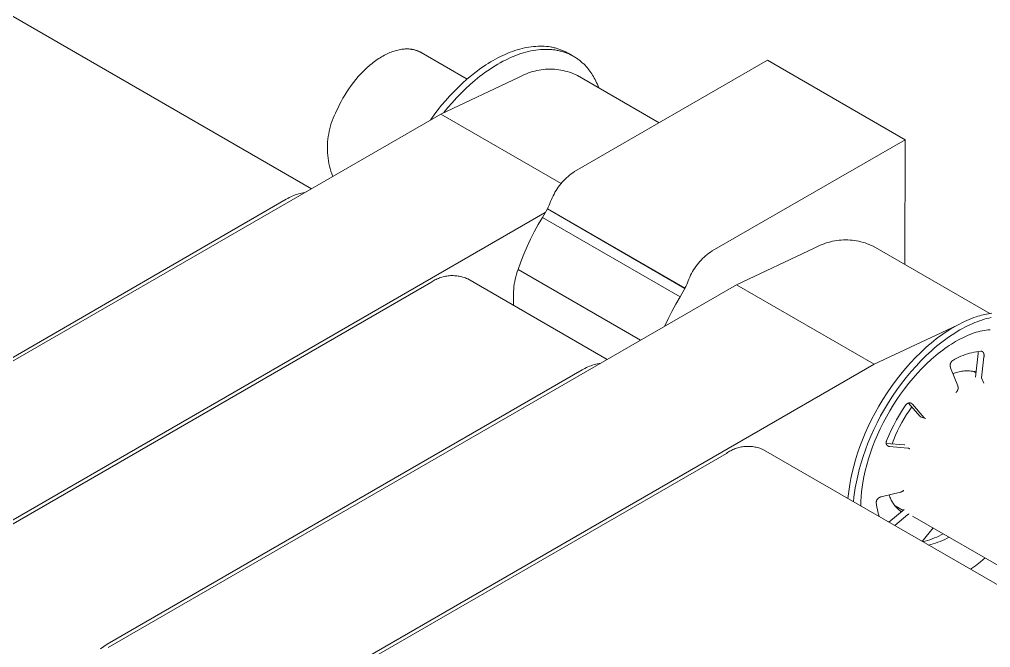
# Model space of a CAD drawing. Header units: millimetres. Extents: x -92 to 3826, y 8 to 2374.
# Drawn here: x 3730.39 to 3780.31, y 1854.77 to 1887.06 of the extents above; entities that cross this region are included whole.
import ezdxf

# ---------------------------------------------------------------- set-up
doc = ezdxf.new("R2010")
doc.units = ezdxf.units.MM
doc.layers.add('ZANO_R', color=7, linetype='Continuous', lineweight=0)

msp = doc.modelspace()

# ---------------------------------------------------------------- linework, layer by layer
at = {"layer": 'ZANO_R'}
for p, q in [((3602.468, 1960.876), (3745.401, 1878.354)), ((3756.349, 1885.587), (3756.229, 1885.559)), ((3756.468, 1885.611), (3756.349, 1885.587)), ((3756.586, 1885.632), (3756.468, 1885.611)), ((3756.703, 1885.649), (3756.586, 1885.632)), ((3756.818, 1885.662), (3756.703, 1885.649)), ((3756.932, 1885.672), (3756.818, 1885.662)), ((3757.045, 1885.678), (3756.932, 1885.672)), ((3757.156, 1885.681), (3757.045, 1885.678)), ((3757.266, 1885.68), (3757.156, 1885.681)), ((3757.374, 1885.675), (3757.266, 1885.68)), ((3757.48, 1885.667), (3757.374, 1885.675)), ((3757.584, 1885.655), (3757.48, 1885.667)), ((3757.687, 1885.64), (3757.584, 1885.655)), ((3757.737, 1885.631), (3757.687, 1885.64)), ((3757.787, 1885.622), (3757.737, 1885.631)), ((3757.837, 1885.611), (3757.787, 1885.622)), ((3757.886, 1885.6), (3757.837, 1885.611)), ((3757.935, 1885.588), (3757.886, 1885.6)), ((3757.983, 1885.575), (3757.935, 1885.588)), ((3758.03, 1885.562), (3757.983, 1885.575)), ((3758.077, 1885.547), (3758.03, 1885.562)), ((3748.936, 1885.087), (3748.863, 1885.041)), ((3749.009, 1885.131), (3748.936, 1885.087)), ((3749.081, 1885.173), (3749.009, 1885.131)), ((3749.153, 1885.213), (3749.081, 1885.173)), ((3749.226, 1885.25), (3749.153, 1885.213)), ((3749.297, 1885.285), (3749.226, 1885.25)), ((3749.368, 1885.318), (3749.297, 1885.285)), ((3749.439, 1885.348), (3749.368, 1885.318)), ((3749.509, 1885.376), (3749.439, 1885.348)), ((3749.579, 1885.402), (3749.509, 1885.376)), ((3749.648, 1885.426), (3749.579, 1885.402)), ((3749.716, 1885.447), (3749.648, 1885.426)), ((3749.784, 1885.466), (3749.716, 1885.447)), ((3749.85, 1885.482), (3749.784, 1885.466)), ((3749.916, 1885.497), (3749.85, 1885.482)), ((3749.981, 1885.509), (3749.916, 1885.497)), ((3750.045, 1885.519), (3749.981, 1885.509)), ((3750.108, 1885.527), (3750.045, 1885.519)), ((3750.169, 1885.532), (3750.108, 1885.527)), ((3750.23, 1885.536), (3750.169, 1885.532)), ((3750.29, 1885.538), (3750.23, 1885.536)), ((3750.348, 1885.537), (3750.29, 1885.538)), ((3750.406, 1885.535), (3750.348, 1885.537)), ((3750.462, 1885.531), (3750.406, 1885.535)), ((3750.517, 1885.525), (3750.462, 1885.531)), ((3750.544, 1885.521), (3750.517, 1885.525)), ((3750.57, 1885.517), (3750.544, 1885.521)), ((3750.597, 1885.513), (3750.57, 1885.517)), ((3750.65, 1885.502), (3750.597, 1885.513)), ((3750.678, 1885.496), (3750.65, 1885.502)), ((3750.705, 1885.489), (3750.678, 1885.496)), ((3750.732, 1885.482), (3750.705, 1885.489)), ((3750.76, 1885.474), (3750.732, 1885.482)), ((3750.787, 1885.465), (3750.76, 1885.474)), ((3750.813, 1885.456), (3750.787, 1885.465)), ((3750.84, 1885.446), (3750.813, 1885.456)), ((3750.866, 1885.436), (3750.84, 1885.446)), ((3750.893, 1885.425), (3750.866, 1885.436)), ((3750.919, 1885.414), (3750.893, 1885.425)), ((3750.944, 1885.402), (3750.919, 1885.414)), ((3750.97, 1885.39), (3750.944, 1885.402)), ((3750.995, 1885.377), (3750.97, 1885.39)), ((3751.02, 1885.364), (3750.995, 1885.377)), ((3751.044, 1885.35), (3751.02, 1885.364)), ((3751.044, 1885.35), (3753.407, 1883.986)), ((3754.991, 1885.079), (3754.866, 1885.012)), ((3755.116, 1885.143), (3754.991, 1885.079)), ((3755.241, 1885.203), (3755.116, 1885.143)), ((3755.366, 1885.26), (3755.241, 1885.203)), ((3755.491, 1885.314), (3755.366, 1885.26)), ((3755.616, 1885.364), (3755.491, 1885.314)), ((3755.511, 1885.034), (3755.644, 1885.095)), ((3755.74, 1885.41), (3755.616, 1885.364)), ((3755.644, 1885.095), (3755.776, 1885.151)), ((3755.863, 1885.453), (3755.74, 1885.41)), ((3755.776, 1885.151), (3755.908, 1885.204)), ((3755.986, 1885.492), (3755.863, 1885.453)), ((3755.908, 1885.204), (3756.039, 1885.253)), ((3756.108, 1885.527), (3755.986, 1885.492)), ((3756.039, 1885.253), (3756.17, 1885.297)), ((3756.229, 1885.559), (3756.108, 1885.527)), ((3756.17, 1885.297), (3756.3, 1885.338)), ((3756.3, 1885.338), (3756.429, 1885.374)), ((3756.429, 1885.374), (3756.557, 1885.407)), ((3756.557, 1885.407), (3756.684, 1885.435)), ((3756.684, 1885.435), (3756.81, 1885.459)), ((3756.81, 1885.459), (3756.935, 1885.479)), ((3756.935, 1885.479), (3757.058, 1885.495)), ((3757.058, 1885.495), (3757.179, 1885.506)), ((3757.179, 1885.506), (3757.299, 1885.514)), ((3757.299, 1885.514), (3757.418, 1885.517)), ((3757.418, 1885.517), (3757.534, 1885.517)), ((3757.534, 1885.517), (3757.592, 1885.515)), ((3757.592, 1885.515), (3757.649, 1885.512)), ((3757.649, 1885.512), (3757.705, 1885.508)), ((3757.705, 1885.508), (3757.761, 1885.504)), ((3757.761, 1885.504), (3757.817, 1885.498)), ((3757.817, 1885.498), (3757.872, 1885.491)), ((3757.872, 1885.491), (3757.927, 1885.484)), ((3757.927, 1885.484), (3757.981, 1885.475)), ((3757.981, 1885.475), (3758.034, 1885.466)), ((3758.034, 1885.466), (3758.087, 1885.455)), ((3758.124, 1885.532), (3758.077, 1885.547)), ((3758.087, 1885.455), (3758.14, 1885.444)), ((3758.17, 1885.516), (3758.124, 1885.532)), ((3758.14, 1885.444), (3758.192, 1885.431)), ((3758.216, 1885.5), (3758.17, 1885.516)), ((3758.192, 1885.431), (3758.243, 1885.418)), ((3758.261, 1885.482), (3758.216, 1885.5)), ((3758.243, 1885.418), (3758.294, 1885.404)), ((3758.305, 1885.464), (3758.261, 1885.482)), ((3758.294, 1885.404), (3758.344, 1885.389)), ((3758.349, 1885.445), (3758.305, 1885.464)), ((3758.344, 1885.389), (3758.393, 1885.374)), ((3758.392, 1885.426), (3758.349, 1885.445)), ((3758.435, 1885.406), (3758.392, 1885.426)), ((3758.393, 1885.374), (3758.442, 1885.357)), ((3758.477, 1885.385), (3758.435, 1885.406)), ((3758.442, 1885.357), (3758.491, 1885.339)), ((3758.519, 1885.363), (3758.477, 1885.385)), ((3758.491, 1885.339), (3758.538, 1885.321)), ((3758.56, 1885.341), (3758.519, 1885.363)), ((3758.538, 1885.321), (3758.586, 1885.302)), ((3758.601, 1885.318), (3758.56, 1885.341)), ((3758.586, 1885.302), (3758.632, 1885.282)), ((3758.601, 1885.318), (3758.813, 1885.195)), ((3758.632, 1885.282), (3758.678, 1885.261)), ((3758.678, 1885.261), (3758.724, 1885.24)), ((3758.724, 1885.24), (3758.768, 1885.217)), ((3758.768, 1885.217), (3758.812, 1885.194)), ((3758.812, 1885.194), (3758.856, 1885.17)), ((3758.856, 1885.17), (3758.899, 1885.146)), ((3758.899, 1885.146), (3758.941, 1885.12)), ((3758.941, 1885.12), (3758.983, 1885.094)), ((3758.983, 1885.094), (3759.024, 1885.067)), ((3759.024, 1885.067), (3759.064, 1885.04)), ((3748.287, 1884.596), (3748.217, 1884.532)), ((3748.358, 1884.658), (3748.287, 1884.596)), ((3748.429, 1884.719), (3748.358, 1884.658)), ((3748.501, 1884.778), (3748.429, 1884.719)), ((3748.573, 1884.834), (3748.501, 1884.778)), ((3748.645, 1884.889), (3748.573, 1884.834)), ((3748.718, 1884.942), (3748.645, 1884.889)), ((3748.79, 1884.993), (3748.718, 1884.942)), ((3748.863, 1885.041), (3748.79, 1884.993)), ((3754.243, 1884.631), (3754.12, 1884.545)), ((3754.367, 1884.713), (3754.243, 1884.631)), ((3754.491, 1884.792), (3754.367, 1884.713)), ((3754.616, 1884.869), (3754.491, 1884.792)), ((3754.584, 1884.506), (3754.715, 1884.592)), ((3754.74, 1884.942), (3754.616, 1884.869)), ((3754.715, 1884.592), (3754.847, 1884.675)), ((3754.866, 1885.012), (3754.74, 1884.942)), ((3754.847, 1884.675), (3754.98, 1884.754)), ((3754.98, 1884.754), (3755.112, 1884.829)), ((3755.112, 1884.829), (3755.245, 1884.901)), ((3755.245, 1884.901), (3755.378, 1884.969)), ((3755.378, 1884.969), (3755.511, 1885.034)), ((3768.845, 1884.956), (3758.933, 1879.235)), ((3759.064, 1885.04), (3759.104, 1885.012)), ((3759.104, 1885.012), (3759.143, 1884.983)), ((3759.143, 1884.983), (3759.181, 1884.954)), ((3759.181, 1884.954), (3759.219, 1884.924)), ((3759.219, 1884.924), (3759.257, 1884.893)), ((3759.257, 1884.893), (3759.293, 1884.862)), ((3759.293, 1884.862), (3759.329, 1884.83)), ((3759.329, 1884.83), (3759.364, 1884.797)), ((3759.364, 1884.797), (3759.399, 1884.764)), ((3759.399, 1884.764), (3759.467, 1884.697)), ((3759.467, 1884.697), (3759.519, 1884.641)), ((3759.519, 1884.641), (3759.571, 1884.583)), ((3759.571, 1884.583), (3759.621, 1884.523)), ((3768.845, 1884.956), (3775.916, 1880.873)), ((3747.812, 1884.115), (3747.684, 1883.965)), ((3747.944, 1884.259), (3747.812, 1884.115)), ((3748.079, 1884.399), (3747.944, 1884.259)), ((3748.217, 1884.532), (3748.079, 1884.399)), ((3756.048, 1884.067), (3752.049, 1882.192)), ((3753.636, 1884.178), (3753.399, 1883.98)), ((3753.876, 1884.367), (3753.636, 1884.178)), ((3753.812, 1883.927), (3754.066, 1884.132)), ((3754.12, 1884.545), (3753.876, 1884.367)), ((3754.066, 1884.132), (3754.194, 1884.23)), ((3754.194, 1884.23), (3754.323, 1884.325)), ((3754.323, 1884.325), (3754.453, 1884.417)), ((3754.453, 1884.417), (3754.584, 1884.506)), ((3756.146, 1884.122), (3756.048, 1884.067)), ((3756.247, 1884.173), (3756.146, 1884.122)), ((3756.35, 1884.22), (3756.247, 1884.173)), ((3756.454, 1884.264), (3756.35, 1884.22)), ((3756.559, 1884.304), (3756.454, 1884.264)), ((3756.666, 1884.341), (3756.559, 1884.304)), ((3756.774, 1884.373), (3756.666, 1884.341)), ((3756.883, 1884.402), (3756.774, 1884.373)), ((3756.994, 1884.428), (3756.883, 1884.402)), ((3757.104, 1884.449), (3756.994, 1884.428)), ((3757.216, 1884.467), (3757.104, 1884.449)), ((3757.328, 1884.48), (3757.216, 1884.467)), ((3757.441, 1884.49), (3757.328, 1884.48)), ((3757.553, 1884.496), (3757.441, 1884.49)), ((3757.666, 1884.498), (3757.553, 1884.496)), ((3757.779, 1884.496), (3757.666, 1884.498)), ((3757.892, 1884.49), (3757.779, 1884.496)), ((3758.004, 1884.48), (3757.892, 1884.49)), ((3758.116, 1884.466), (3758.004, 1884.48)), ((3758.228, 1884.449), (3758.116, 1884.466)), ((3758.339, 1884.427), (3758.228, 1884.449)), ((3758.449, 1884.402), (3758.339, 1884.427)), ((3758.558, 1884.373), (3758.449, 1884.402)), ((3758.666, 1884.34), (3758.558, 1884.373)), ((3758.773, 1884.304), (3758.666, 1884.34)), ((3758.878, 1884.263), (3758.773, 1884.304)), ((3758.983, 1884.22), (3758.878, 1884.263)), ((3759.085, 1884.172), (3758.983, 1884.22)), ((3759.085, 1884.172), (3763.285, 1881.747)), ((3759.621, 1884.523), (3759.671, 1884.46)), ((3759.671, 1884.46), (3759.719, 1884.396)), ((3759.719, 1884.396), (3759.767, 1884.329)), ((3759.767, 1884.329), (3759.813, 1884.261)), ((3759.813, 1884.261), (3759.858, 1884.19)), ((3759.858, 1884.19), (3759.902, 1884.117)), ((3759.902, 1884.117), (3759.945, 1884.042)), ((3747.443, 1883.654), (3747.33, 1883.494)), ((3747.561, 1883.811), (3747.443, 1883.654)), ((3747.684, 1883.965), (3747.561, 1883.811)), ((3753.168, 1883.773), (3752.941, 1883.558)), ((3753.399, 1883.98), (3753.168, 1883.773)), ((3753.321, 1883.488), (3753.564, 1883.712)), ((3753.564, 1883.712), (3753.812, 1883.927)), ((3759.945, 1884.042), (3759.986, 1883.964)), ((3759.986, 1883.964), (3760.026, 1883.885)), ((3760.026, 1883.885), (3760.065, 1883.803)), ((3760.065, 1883.803), (3760.102, 1883.719)), ((3760.102, 1883.719), (3760.138, 1883.633)), ((3760.138, 1883.633), (3760.172, 1883.545)), ((3747.12, 1883.169), (3747.024, 1883.005)), ((3747.222, 1883.332), (3747.12, 1883.169)), ((3747.33, 1883.494), (3747.222, 1883.332)), ((3752.506, 1883.11), (3752.298, 1882.877)), ((3752.72, 1883.337), (3752.506, 1883.11)), ((3752.941, 1883.558), (3752.72, 1883.337)), ((3752.854, 1883.017), (3753.084, 1883.256)), ((3753.084, 1883.256), (3753.321, 1883.488)), ((3746.849, 1882.677), (3746.77, 1882.515)), ((3746.933, 1882.841), (3746.849, 1882.677)), ((3747.024, 1883.005), (3746.933, 1882.841)), ((3752.097, 1882.641), (3751.904, 1882.401)), ((3752.298, 1882.877), (3752.097, 1882.641)), ((3752.417, 1882.522), (3752.632, 1882.772)), ((3752.632, 1882.772), (3752.854, 1883.017)), ((3752.049, 1882.192), (3719.749, 1863.544)), ((3746.576, 1882.104), (3746.521, 1881.976)), ((3746.634, 1882.23), (3746.576, 1882.104)), ((3746.697, 1882.354), (3746.634, 1882.23)), ((3746.77, 1882.515), (3746.697, 1882.354)), ((3751.717, 1882.158), (3751.539, 1881.914)), ((3751.904, 1882.401), (3751.717, 1882.158)), ((3752.049, 1882.192), (3758.236, 1878.621)), ((3752.211, 1882.268), (3752.417, 1882.522)), ((3746.385, 1881.582), (3746.349, 1881.448)), ((3746.426, 1881.715), (3746.385, 1881.582)), ((3746.471, 1881.846), (3746.426, 1881.715)), ((3746.521, 1881.976), (3746.471, 1881.846)), ((3751.539, 1881.914), (3751.52, 1881.886)), ((3746.29, 1881.176), (3746.268, 1881.039)), ((3746.317, 1881.312), (3746.29, 1881.176)), ((3746.349, 1881.448), (3746.317, 1881.312)), ((3746.229, 1880.623), (3746.226, 1880.484)), ((3746.237, 1880.762), (3746.229, 1880.623)), ((3746.25, 1880.901), (3746.237, 1880.762)), ((3746.268, 1881.039), (3746.25, 1880.901)), ((3775.916, 1880.873), (3766.004, 1875.153)), ((3775.915, 1874.456), (3775.916, 1880.873)), ((3746.226, 1880.484), (3746.227, 1880.345)), ((3746.227, 1880.345), (3746.234, 1880.206)), ((3746.234, 1880.206), (3746.245, 1880.068)), ((3746.245, 1880.068), (3746.26, 1879.93)), ((3746.26, 1879.93), (3746.281, 1879.792)), ((3746.281, 1879.792), (3746.306, 1879.655)), ((3746.306, 1879.655), (3746.336, 1879.52)), ((3746.336, 1879.52), (3746.37, 1879.385)), ((3746.37, 1879.385), (3746.409, 1879.251)), ((3746.409, 1879.251), (3746.453, 1879.119)), ((3746.453, 1879.119), (3746.501, 1878.989)), ((3758.759, 1879.115), (3758.676, 1879.051)), ((3758.845, 1879.177), (3758.759, 1879.115)), ((3758.933, 1879.235), (3758.845, 1879.177)), ((3758.225, 1878.607), (3758.159, 1878.524)), ((3758.293, 1878.687), (3758.225, 1878.607)), ((3758.365, 1878.765), (3758.293, 1878.687)), ((3758.439, 1878.84), (3758.365, 1878.765)), ((3758.515, 1878.913), (3758.439, 1878.84)), ((3758.594, 1878.983), (3758.515, 1878.913)), ((3758.676, 1879.051), (3758.594, 1878.983)), ((3744.736, 1878.088), (3744.654, 1878.062)), ((3744.818, 1878.11), (3744.736, 1878.088)), ((3744.901, 1878.13), (3744.818, 1878.11)), ((3744.985, 1878.148), (3744.901, 1878.13)), ((3745.069, 1878.163), (3744.985, 1878.148)), ((3757.873, 1878.081), (3757.825, 1877.987)), ((3757.924, 1878.173), (3757.873, 1878.081)), ((3757.978, 1878.264), (3757.924, 1878.173)), ((3758.035, 1878.353), (3757.978, 1878.264)), ((3758.095, 1878.44), (3758.035, 1878.353)), ((3758.159, 1878.524), (3758.095, 1878.44)), ((3744.111, 1877.813), (3719.701, 1863.72)), ((3744.185, 1877.856), (3744.111, 1877.813)), ((3744.26, 1877.897), (3744.185, 1877.856)), ((3744.337, 1877.935), (3744.26, 1877.897)), ((3744.415, 1877.97), (3744.337, 1877.935)), ((3744.493, 1878.004), (3744.415, 1877.97)), ((3744.573, 1878.034), (3744.493, 1878.004)), ((3744.654, 1878.062), (3744.573, 1878.034)), ((3757.663, 1877.6), (3757.622, 1877.505)), ((3757.701, 1877.695), (3757.663, 1877.6)), ((3757.739, 1877.794), (3757.701, 1877.695)), ((3757.781, 1877.891), (3757.739, 1877.794)), ((3757.825, 1877.987), (3757.781, 1877.891)), ((3757.423, 1877.13), (3726.82, 1859.461)), ((3757.531, 1877.314), (3757.28, 1876.879)), ((3757.578, 1877.413), (3757.531, 1877.321)), ((3764.603, 1873.239), (3757.531, 1877.321)), ((3757.531, 1877.321), (3757.531, 1877.314)), ((3764.603, 1873.231), (3757.531, 1877.314)), ((3757.622, 1877.505), (3757.578, 1877.413)), ((3757.28, 1876.879), (3757.065, 1876.514)), ((3764.351, 1872.797), (3757.28, 1876.879)), ((3756.861, 1876.143), (3756.67, 1875.765)), ((3757.065, 1876.514), (3756.861, 1876.143)), ((3756.67, 1875.765), (3756.49, 1875.381)), ((3771.977, 1875.596), (3771.869, 1875.563)), ((3772.086, 1875.625), (3771.977, 1875.596)), ((3772.196, 1875.65), (3772.086, 1875.625)), ((3772.307, 1875.672), (3772.196, 1875.65)), ((3772.419, 1875.689), (3772.307, 1875.672)), ((3772.531, 1875.703), (3772.419, 1875.689)), ((3772.643, 1875.713), (3772.531, 1875.703)), ((3772.756, 1875.718), (3772.643, 1875.713)), ((3772.869, 1875.72), (3772.756, 1875.718)), ((3772.982, 1875.718), (3772.869, 1875.72)), ((3773.095, 1875.713), (3772.982, 1875.718)), ((3773.207, 1875.703), (3773.095, 1875.713)), ((3773.319, 1875.689), (3773.207, 1875.703)), ((3773.431, 1875.671), (3773.319, 1875.689)), ((3773.542, 1875.65), (3773.431, 1875.671)), ((3773.652, 1875.625), (3773.542, 1875.65)), ((3773.761, 1875.596), (3773.652, 1875.625)), ((3773.869, 1875.563), (3773.761, 1875.596)), ((3756.49, 1875.381), (3756.323, 1874.992)), ((3765.916, 1875.094), (3765.83, 1875.033)), ((3766.004, 1875.153), (3765.916, 1875.094)), ((3771.25, 1875.29), (3767.252, 1873.415)), ((3771.349, 1875.345), (3771.25, 1875.29)), ((3771.45, 1875.395), (3771.349, 1875.345)), ((3771.553, 1875.443), (3771.45, 1875.395)), ((3771.657, 1875.487), (3771.553, 1875.443)), ((3771.762, 1875.527), (3771.657, 1875.487)), ((3771.869, 1875.563), (3771.762, 1875.527)), ((3773.976, 1875.526), (3773.869, 1875.563)), ((3774.081, 1875.486), (3773.976, 1875.526)), ((3774.185, 1875.442), (3774.081, 1875.486)), ((3774.288, 1875.395), (3774.185, 1875.442)), ((3774.288, 1875.395), (3780.272, 1871.94)), ((3756.167, 1874.597), (3756.025, 1874.198)), ((3756.323, 1874.992), (3756.167, 1874.597)), ((3765.364, 1874.605), (3765.296, 1874.524)), ((3765.436, 1874.682), (3765.364, 1874.605)), ((3765.51, 1874.758), (3765.436, 1874.682)), ((3765.586, 1874.831), (3765.51, 1874.758)), ((3765.665, 1874.901), (3765.586, 1874.831)), ((3765.747, 1874.968), (3765.665, 1874.901)), ((3765.83, 1875.033), (3765.747, 1874.968)), ((3756.025, 1874.198), (3755.982, 1874.077)), ((3756.025, 1874.198), (3762.317, 1870.566)), ((3764.995, 1874.091), (3764.944, 1873.998)), ((3765.049, 1874.182), (3764.995, 1874.091)), ((3765.106, 1874.27), (3765.049, 1874.182)), ((3765.167, 1874.357), (3765.106, 1874.27)), ((3765.23, 1874.442), (3765.167, 1874.357)), ((3765.296, 1874.524), (3765.23, 1874.442)), ((3751.588, 1873.563), (3751.643, 1873.599)), ((3751.643, 1873.599), (3751.698, 1873.632)), ((3751.698, 1873.632), (3751.754, 1873.663)), ((3751.754, 1873.663), (3751.812, 1873.692)), ((3751.812, 1873.692), (3751.87, 1873.72)), ((3751.87, 1873.72), (3751.93, 1873.745)), ((3751.93, 1873.745), (3751.99, 1873.768)), ((3751.99, 1873.768), (3752.051, 1873.79)), ((3752.051, 1873.79), (3752.112, 1873.809)), ((3752.112, 1873.809), (3752.175, 1873.826)), ((3752.175, 1873.826), (3752.237, 1873.841)), ((3752.237, 1873.841), (3752.301, 1873.854)), ((3752.301, 1873.854), (3752.364, 1873.865)), ((3752.364, 1873.865), (3752.428, 1873.873)), ((3752.428, 1873.873), (3752.492, 1873.88)), ((3752.492, 1873.88), (3752.557, 1873.884)), ((3752.557, 1873.884), (3752.621, 1873.886)), ((3752.621, 1873.886), (3752.686, 1873.886)), ((3752.686, 1873.886), (3752.75, 1873.883)), ((3752.75, 1873.883), (3752.815, 1873.879)), ((3752.815, 1873.879), (3752.879, 1873.872)), ((3752.879, 1873.872), (3752.943, 1873.863)), ((3752.943, 1873.863), (3753.006, 1873.852)), ((3753.006, 1873.852), (3753.069, 1873.838)), ((3753.069, 1873.838), (3753.132, 1873.823)), ((3753.132, 1873.823), (3753.194, 1873.806)), ((3753.194, 1873.806), (3753.256, 1873.786)), ((3753.256, 1873.786), (3753.316, 1873.764)), ((3753.316, 1873.764), (3753.376, 1873.741)), ((3753.376, 1873.741), (3753.436, 1873.715)), ((3753.436, 1873.715), (3760.603, 1869.576)), ((3755.854, 1873.579), (3755.832, 1873.453)), ((3755.88, 1873.705), (3755.854, 1873.579)), ((3755.91, 1873.83), (3755.88, 1873.705)), ((3755.944, 1873.954), (3755.91, 1873.83)), ((3755.982, 1874.077), (3755.944, 1873.954)), ((3764.773, 1873.613), (3764.734, 1873.517)), ((3764.81, 1873.711), (3764.773, 1873.613)), ((3764.852, 1873.808), (3764.81, 1873.711)), ((3764.896, 1873.904), (3764.852, 1873.808)), ((3764.944, 1873.998), (3764.896, 1873.904)), ((3727.125, 1859.433), (3751.536, 1873.527)), ((3767.252, 1873.415), (3734.952, 1854.766)), ((3751.536, 1873.527), (3751.588, 1873.563)), ((3755.802, 1873.197), (3755.793, 1873.069)), ((3755.815, 1873.325), (3755.802, 1873.197)), ((3755.832, 1873.453), (3755.815, 1873.325)), ((3764.603, 1873.231), (3764.351, 1872.797)), ((3764.649, 1873.33), (3764.603, 1873.239)), ((3764.603, 1873.239), (3764.603, 1873.231)), ((3764.693, 1873.423), (3764.649, 1873.33)), ((3764.734, 1873.517), (3764.693, 1873.423)), ((3767.252, 1873.415), (3774.323, 1869.333)), ((3755.793, 1873.069), (3755.789, 1872.941)), ((3755.789, 1872.941), (3755.789, 1872.356)), ((3764.351, 1872.797), (3764.134, 1872.427)), ((3764.134, 1872.427), (3763.928, 1872.05)), ((3763.734, 1871.668), (3763.552, 1871.279)), ((3763.928, 1872.05), (3763.734, 1871.668)), ((3779.216, 1871.631), (3779.092, 1871.579)), ((3779.338, 1871.68), (3779.216, 1871.631)), ((3779.459, 1871.725), (3779.338, 1871.68)), ((3779.578, 1871.766), (3779.459, 1871.725)), ((3779.667, 1871.794), (3779.578, 1871.766)), ((3779.755, 1871.821), (3779.667, 1871.794)), ((3779.742, 1871.562), (3779.861, 1871.603)), ((3779.844, 1871.846), (3779.755, 1871.821)), ((3779.933, 1871.869), (3779.844, 1871.846)), ((3779.861, 1871.603), (3779.98, 1871.64)), ((3780.022, 1871.89), (3779.933, 1871.869)), ((3779.98, 1871.64), (3780.099, 1871.675)), ((3780.112, 1871.91), (3780.022, 1871.89)), ((3780.099, 1871.675), (3780.218, 1871.706)), ((3780.201, 1871.927), (3780.112, 1871.91)), ((3780.291, 1871.943), (3780.201, 1871.927)), ((3780.218, 1871.706), (3780.338, 1871.734)), ((3780.38, 1871.956), (3780.291, 1871.943)), ((3778.321, 1871.208), (3774.323, 1869.333)), ((3778.192, 1871.098), (3778.059, 1871.013)), ((3778.323, 1871.179), (3778.192, 1871.098)), ((3778.43, 1871.257), (3778.321, 1871.208)), ((3778.454, 1871.256), (3778.323, 1871.179)), ((3778.539, 1871.304), (3778.43, 1871.257)), ((3778.584, 1871.329), (3778.454, 1871.256)), ((3778.713, 1871.397), (3778.584, 1871.329)), ((3778.606, 1871.016), (3778.737, 1871.093)), ((3778.84, 1871.462), (3778.713, 1871.397)), ((3778.737, 1871.093), (3778.867, 1871.166)), ((3778.967, 1871.522), (3778.84, 1871.462)), ((3778.867, 1871.166), (3778.996, 1871.234)), ((3779.092, 1871.579), (3778.967, 1871.522)), ((3778.996, 1871.234), (3779.123, 1871.299)), ((3779.123, 1871.299), (3779.25, 1871.359)), ((3779.25, 1871.359), (3779.375, 1871.416)), ((3779.375, 1871.416), (3779.499, 1871.468)), ((3779.499, 1871.468), (3779.621, 1871.517)), ((3779.621, 1871.517), (3779.742, 1871.562)), ((3780.085, 1871.084), (3779.982, 1871.068)), ((3780.188, 1871.098), (3780.085, 1871.084)), ((3780.292, 1871.107), (3780.188, 1871.098)), ((3777.525, 1870.632), (3777.391, 1870.526)), ((3777.659, 1870.734), (3777.525, 1870.632)), ((3777.793, 1870.831), (3777.659, 1870.734)), ((3777.926, 1870.924), (3777.793, 1870.831)), ((3778.059, 1871.013), (3777.926, 1870.924)), ((3777.942, 1870.57), (3778.076, 1870.668)), ((3778.076, 1870.668), (3778.209, 1870.761)), ((3778.209, 1870.761), (3778.342, 1870.85)), ((3778.342, 1870.85), (3778.475, 1870.935)), ((3778.475, 1870.935), (3778.606, 1871.016)), ((3778.738, 1870.62), (3778.63, 1870.562)), ((3778.846, 1870.676), (3778.738, 1870.62)), ((3778.954, 1870.728), (3778.846, 1870.676)), ((3779.06, 1870.777), (3778.954, 1870.728)), ((3779.166, 1870.822), (3779.06, 1870.777)), ((3779.271, 1870.865), (3779.166, 1870.822)), ((3779.375, 1870.903), (3779.271, 1870.865)), ((3779.478, 1870.939), (3779.375, 1870.903)), ((3779.577, 1870.971), (3779.478, 1870.939)), ((3779.677, 1871), (3779.577, 1870.971)), ((3779.778, 1871.026), (3779.677, 1871)), ((3779.88, 1871.049), (3779.778, 1871.026)), ((3779.982, 1871.068), (3779.88, 1871.049)), ((3776.989, 1870.186), (3776.723, 1869.94)), ((3777.123, 1870.303), (3776.989, 1870.186)), ((3777.257, 1870.417), (3777.123, 1870.303)), ((3777.391, 1870.526), (3777.257, 1870.417)), ((3777.272, 1870.023), (3777.406, 1870.14)), ((3777.406, 1870.14), (3777.54, 1870.254)), ((3777.54, 1870.254), (3777.674, 1870.363)), ((3777.674, 1870.363), (3777.808, 1870.469)), ((3777.808, 1870.469), (3777.942, 1870.57)), ((3777.968, 1870.142), (3777.856, 1870.061)), ((3778.079, 1870.22), (3777.968, 1870.142)), ((3778.19, 1870.295), (3778.079, 1870.22)), ((3778.3, 1870.366), (3778.19, 1870.295)), ((3778.41, 1870.435), (3778.3, 1870.366)), ((3778.52, 1870.5), (3778.41, 1870.435)), ((3778.63, 1870.562), (3778.52, 1870.5)), ((3776.459, 1869.679), (3776.199, 1869.404)), ((3776.723, 1869.94), (3776.459, 1869.679)), ((3776.742, 1869.515), (3777.005, 1869.776)), ((3777.005, 1869.776), (3777.272, 1870.023)), ((3777.381, 1869.679), (3777.261, 1869.573)), ((3777.502, 1869.781), (3777.381, 1869.679)), ((3777.623, 1869.88), (3777.502, 1869.781)), ((3777.745, 1869.976), (3777.623, 1869.88)), ((3777.856, 1870.061), (3777.745, 1869.976)), ((3778.471, 1869.584), (3778.576, 1869.639)), ((3778.576, 1869.639), (3778.683, 1869.691)), ((3778.683, 1869.691), (3778.792, 1869.739)), ((3778.792, 1869.739), (3778.902, 1869.783)), ((3778.902, 1869.783), (3779.013, 1869.824)), ((3779.013, 1869.824), (3779.126, 1869.862)), ((3779.126, 1869.862), (3779.24, 1869.895)), ((3779.24, 1869.895), (3779.355, 1869.925)), ((3779.355, 1869.925), (3779.47, 1869.952)), ((3779.47, 1869.952), (3779.587, 1869.974)), ((3779.675, 1869.89), (3779.535, 1868.658)), ((3779.587, 1869.974), (3779.704, 1869.993)), ((3779.675, 1869.982), (3779.674, 1869.991)), ((3779.675, 1869.982), (3779.676, 1869.969)), ((3779.676, 1869.903), (3779.675, 1869.89)), ((3779.676, 1869.969), (3779.677, 1869.955)), ((3779.677, 1869.916), (3779.676, 1869.903)), ((3779.677, 1869.955), (3779.677, 1869.942)), ((3779.677, 1869.942), (3779.677, 1869.929)), ((3779.677, 1869.929), (3779.677, 1869.916)), ((3779.704, 1869.993), (3779.822, 1870.008)), ((3779.822, 1870.008), (3779.828, 1870.006)), ((3779.828, 1870.006), (3779.835, 1870.005)), ((3779.835, 1870.005), (3779.841, 1870.003)), ((3779.841, 1870.003), (3779.847, 1870.001)), ((3779.847, 1870.001), (3779.854, 1869.999)), ((3779.975, 1869.716), (3779.852, 1868.629)), ((3779.854, 1869.999), (3779.86, 1869.996)), ((3779.86, 1869.996), (3779.866, 1869.994)), ((3779.866, 1869.994), (3779.872, 1869.991)), ((3779.872, 1869.991), (3779.878, 1869.988)), ((3779.878, 1869.988), (3779.883, 1869.985)), ((3779.883, 1869.985), (3779.889, 1869.981)), ((3779.889, 1869.981), (3779.894, 1869.978)), ((3779.894, 1869.978), (3779.9, 1869.974)), ((3779.9, 1869.974), (3779.905, 1869.97)), ((3779.905, 1869.97), (3779.91, 1869.966)), ((3779.91, 1869.966), (3779.915, 1869.961)), ((3779.915, 1869.961), (3779.92, 1869.957)), ((3779.92, 1869.957), (3779.924, 1869.952)), ((3779.924, 1869.952), (3779.929, 1869.947)), ((3779.929, 1869.947), (3779.933, 1869.942)), ((3779.933, 1869.942), (3779.937, 1869.937)), ((3779.937, 1869.937), (3779.941, 1869.932)), ((3779.941, 1869.932), (3779.945, 1869.927)), ((3779.945, 1869.927), (3779.948, 1869.921)), ((3779.948, 1869.921), (3779.952, 1869.915)), ((3779.952, 1869.915), (3779.955, 1869.91)), ((3779.955, 1869.91), (3779.958, 1869.904)), ((3779.958, 1869.904), (3779.961, 1869.898)), ((3779.961, 1869.898), (3779.963, 1869.892)), ((3779.963, 1869.892), (3779.966, 1869.886)), ((3779.966, 1869.886), (3779.968, 1869.879)), ((3779.968, 1869.879), (3779.97, 1869.873)), ((3779.97, 1869.873), (3779.971, 1869.867)), ((3779.971, 1869.867), (3779.973, 1869.86)), ((3779.973, 1869.86), (3779.974, 1869.854)), ((3779.974, 1869.854), (3779.975, 1869.847)), ((3779.975, 1869.847), (3779.976, 1869.841)), ((3779.977, 1869.729), (3779.975, 1869.716)), ((3779.976, 1869.841), (3779.976, 1869.834)), ((3779.976, 1869.834), (3779.977, 1869.828)), ((3779.977, 1869.814), (3779.976, 1869.808)), ((3779.976, 1869.808), (3779.977, 1869.795)), ((3779.977, 1869.828), (3779.977, 1869.821)), ((3779.977, 1869.821), (3779.977, 1869.814)), ((3779.977, 1869.795), (3779.978, 1869.782)), ((3779.978, 1869.742), (3779.977, 1869.729)), ((3779.978, 1869.782), (3779.978, 1869.769)), ((3779.978, 1869.769), (3779.978, 1869.755)), ((3779.978, 1869.755), (3779.978, 1869.742)), ((3774.323, 1869.333), (3742.023, 1850.684)), ((3759.463, 1869.119), (3759.388, 1869.079)), ((3759.54, 1869.157), (3759.463, 1869.119)), ((3759.617, 1869.193), (3759.54, 1869.157)), ((3759.696, 1869.226), (3759.617, 1869.193)), ((3759.776, 1869.257), (3759.696, 1869.226)), ((3759.857, 1869.285), (3759.776, 1869.257)), ((3759.939, 1869.31), (3759.857, 1869.285)), ((3760.021, 1869.333), (3759.939, 1869.31)), ((3760.104, 1869.353), (3760.021, 1869.333)), ((3760.188, 1869.37), (3760.104, 1869.353)), ((3760.272, 1869.385), (3760.188, 1869.37)), ((3775.944, 1869.116), (3775.696, 1868.816)), ((3776.199, 1869.404), (3775.944, 1869.116)), ((3776.227, 1868.953), (3776.482, 1869.24)), ((3776.482, 1869.24), (3776.742, 1869.515)), ((3776.789, 1869.119), (3776.558, 1868.874)), ((3777.023, 1869.352), (3776.789, 1869.119)), ((3777.261, 1869.573), (3777.023, 1869.352)), ((3778.239, 1869.279), (3778.24, 1869.29)), ((3778.239, 1869.268), (3778.239, 1869.279)), ((3778.239, 1869.257), (3778.239, 1869.268)), ((3778.24, 1869.246), (3778.239, 1869.257)), ((3778.24, 1869.29), (3778.241, 1869.301)), ((3778.241, 1869.235), (3778.24, 1869.246)), ((3778.241, 1869.301), (3778.242, 1869.312)), ((3778.242, 1869.224), (3778.241, 1869.235)), ((3778.242, 1869.312), (3778.244, 1869.323)), ((3778.244, 1869.213), (3778.242, 1869.224)), ((3778.244, 1869.323), (3778.246, 1869.334)), ((3778.246, 1869.202), (3778.244, 1869.213)), ((3778.246, 1869.334), (3778.248, 1869.345)), ((3778.249, 1869.191), (3778.246, 1869.202)), ((3778.248, 1869.345), (3778.251, 1869.355)), ((3778.252, 1869.18), (3778.249, 1869.191)), ((3778.251, 1869.355), (3778.254, 1869.366)), ((3778.255, 1869.17), (3778.252, 1869.18)), ((3778.254, 1869.366), (3778.258, 1869.377)), ((3778.258, 1869.159), (3778.255, 1869.17)), ((3778.258, 1869.377), (3778.262, 1869.387)), ((3778.262, 1869.149), (3778.258, 1869.159)), ((3778.262, 1869.387), (3778.266, 1869.397)), ((3778.626, 1868.223), (3778.262, 1869.149)), ((3778.266, 1869.397), (3778.27, 1869.407)), ((3778.27, 1869.407), (3778.275, 1869.417)), ((3778.275, 1869.417), (3778.281, 1869.427)), ((3778.281, 1869.427), (3778.286, 1869.436)), ((3778.286, 1869.436), (3778.292, 1869.446)), ((3778.292, 1869.446), (3778.298, 1869.455)), ((3778.298, 1869.455), (3778.305, 1869.464)), ((3778.305, 1869.464), (3778.312, 1869.473)), ((3778.312, 1869.473), (3778.319, 1869.481)), ((3778.319, 1869.481), (3778.326, 1869.489)), ((3778.326, 1869.489), (3778.334, 1869.497)), ((3778.334, 1869.497), (3778.342, 1869.505)), ((3778.342, 1869.505), (3778.35, 1869.512)), ((3778.35, 1869.512), (3778.359, 1869.519)), ((3778.359, 1869.519), (3778.368, 1869.526)), ((3778.368, 1869.526), (3778.471, 1869.584)), ((3759.314, 1869.036), (3734.903, 1854.943)), ((3759.388, 1869.079), (3759.314, 1869.036)), ((3775.696, 1868.816), (3775.454, 1868.505)), ((3775.736, 1868.342), (3775.978, 1868.653)), ((3775.978, 1868.653), (3776.227, 1868.953)), ((3776.332, 1868.618), (3776.111, 1868.352)), ((3776.558, 1868.874), (3776.332, 1868.618)), ((3778.382, 1868.845), (3778.444, 1868.869)), ((3778.444, 1868.869), (3778.508, 1868.891)), ((3778.508, 1868.891), (3778.572, 1868.911)), ((3778.572, 1868.911), (3778.637, 1868.929)), ((3778.637, 1868.929), (3778.702, 1868.944)), ((3778.702, 1868.944), (3778.768, 1868.957)), ((3778.768, 1868.957), (3778.834, 1868.968)), ((3778.834, 1868.968), (3778.9, 1868.977)), ((3778.9, 1868.977), (3778.967, 1868.984)), ((3778.967, 1868.984), (3779.034, 1868.988)), ((3779.034, 1868.988), (3779.101, 1868.99)), ((3779.101, 1868.99), (3779.168, 1868.99)), ((3779.168, 1868.99), (3779.235, 1868.987)), ((3779.235, 1868.987), (3779.302, 1868.983)), ((3779.302, 1868.983), (3779.369, 1868.976)), ((3779.369, 1868.976), (3779.435, 1868.966)), ((3779.409, 1868.974), (3779.561, 1868.886)), ((3779.435, 1868.966), (3779.501, 1868.955)), ((3779.501, 1868.955), (3779.567, 1868.941)), ((3779.852, 1868.629), (3779.961, 1868.363)), ((3775.22, 1868.185), (3774.995, 1867.856)), ((3775.454, 1868.505), (3775.22, 1868.185)), ((3775.503, 1868.022), (3775.736, 1868.342)), ((3776.111, 1868.352), (3775.896, 1868.075)), ((3778.63, 1868.213), (3778.626, 1868.223)), ((3778.633, 1868.203), (3778.63, 1868.213)), ((3778.636, 1868.193), (3778.633, 1868.203)), ((3778.638, 1868.183), (3778.636, 1868.193)), ((3778.64, 1868.172), (3778.638, 1868.183)), ((3778.642, 1868.162), (3778.64, 1868.172)), ((3778.644, 1868.151), (3778.642, 1868.162)), ((3778.645, 1868.141), (3778.644, 1868.151)), ((3778.644, 1868.078), (3778.645, 1868.088)), ((3778.646, 1868.13), (3778.645, 1868.141)), ((3778.645, 1868.088), (3778.646, 1868.099)), ((3778.646, 1868.12), (3778.646, 1868.13)), ((3778.646, 1868.109), (3778.646, 1868.12)), ((3778.646, 1868.099), (3778.646, 1868.109)), ((3774.995, 1867.856), (3774.779, 1867.521)), ((3775.062, 1867.358), (3775.278, 1867.693)), ((3775.278, 1867.693), (3775.503, 1868.022)), ((3775.693, 1867.798), (3775.498, 1867.515)), ((3775.896, 1868.075), (3775.693, 1867.798)), ((3778.528, 1867.872), (3778.536, 1867.879)), ((3778.536, 1867.879), (3778.544, 1867.886)), ((3778.544, 1867.886), (3778.552, 1867.893)), ((3778.552, 1867.893), (3778.559, 1867.9)), ((3778.559, 1867.9), (3778.566, 1867.908)), ((3778.566, 1867.908), (3778.573, 1867.916)), ((3778.573, 1867.916), (3778.58, 1867.924)), ((3778.58, 1867.924), (3778.586, 1867.932)), ((3778.586, 1867.932), (3778.592, 1867.941)), ((3778.592, 1867.941), (3778.598, 1867.95)), ((3778.598, 1867.95), (3778.604, 1867.959)), ((3778.604, 1867.959), (3778.609, 1867.968)), ((3778.609, 1867.968), (3778.614, 1867.977)), ((3778.614, 1867.977), (3778.618, 1867.987)), ((3778.618, 1867.987), (3778.623, 1867.996)), ((3778.623, 1867.996), (3778.626, 1868.006)), ((3778.626, 1868.006), (3778.63, 1868.016)), ((3778.63, 1868.016), (3778.633, 1868.026)), ((3778.633, 1868.026), (3778.636, 1868.036)), ((3778.636, 1868.036), (3778.639, 1868.047)), ((3778.639, 1868.047), (3778.641, 1868.057)), ((3778.641, 1868.057), (3778.642, 1868.067)), ((3778.642, 1868.067), (3778.644, 1868.078)), ((3774.575, 1867.18), (3774.381, 1866.835)), ((3774.779, 1867.521), (3774.575, 1867.18)), ((3774.858, 1867.017), (3775.062, 1867.358)), ((3775.311, 1867.225), (3775.131, 1866.929)), ((3775.498, 1867.515), (3775.311, 1867.225)), ((3775.794, 1866.986), (3775.961, 1867.236)), ((3775.961, 1867.236), (3775.965, 1867.243)), ((3775.965, 1867.243), (3775.97, 1867.249)), ((3775.97, 1867.249), (3775.974, 1867.255)), ((3775.974, 1867.255), (3775.979, 1867.261)), ((3775.979, 1867.261), (3775.983, 1867.267)), ((3775.983, 1867.267), (3775.988, 1867.272)), ((3775.988, 1867.272), (3775.994, 1867.278)), ((3775.994, 1867.278), (3775.999, 1867.283)), ((3775.999, 1867.283), (3776.005, 1867.288)), ((3776.005, 1867.288), (3776.01, 1867.293)), ((3776.01, 1867.293), (3776.016, 1867.298)), ((3776.016, 1867.298), (3776.022, 1867.302)), ((3776.022, 1867.302), (3776.028, 1867.306)), ((3776.028, 1867.306), (3776.035, 1867.31)), ((3776.035, 1867.31), (3776.041, 1867.314)), ((3776.041, 1867.314), (3776.048, 1867.318)), ((3776.048, 1867.318), (3776.054, 1867.321)), ((3776.054, 1867.321), (3776.061, 1867.324)), ((3776.061, 1867.324), (3776.068, 1867.327)), ((3776.068, 1867.327), (3776.075, 1867.33)), ((3776.075, 1867.33), (3776.082, 1867.332)), ((3776.082, 1867.332), (3776.09, 1867.334)), ((3776.09, 1867.334), (3776.097, 1867.336)), ((3776.096, 1867.337), (3776.68, 1866.662)), ((3776.097, 1867.336), (3776.104, 1867.338)), ((3776.104, 1867.338), (3776.111, 1867.34)), ((3776.111, 1867.34), (3776.119, 1867.341)), ((3776.119, 1867.341), (3776.126, 1867.342)), ((3776.126, 1867.342), (3776.134, 1867.342)), ((3776.13, 1866.94), (3776.271, 1867.134)), ((3776.134, 1867.342), (3776.141, 1867.343)), ((3776.141, 1867.343), (3776.149, 1867.343)), ((3776.149, 1867.343), (3776.156, 1867.343)), ((3776.156, 1867.343), (3776.164, 1867.342)), ((3776.164, 1867.342), (3776.171, 1867.342)), ((3776.171, 1867.342), (3776.179, 1867.341)), ((3776.179, 1867.341), (3776.186, 1867.34)), ((3776.186, 1867.34), (3776.194, 1867.339)), ((3776.194, 1867.339), (3776.201, 1867.337)), ((3776.201, 1867.337), (3776.208, 1867.335)), ((3776.208, 1867.335), (3776.215, 1867.333)), ((3776.215, 1867.333), (3776.223, 1867.331)), ((3776.223, 1867.331), (3776.23, 1867.328)), ((3776.23, 1867.328), (3776.237, 1867.325)), ((3776.237, 1867.325), (3776.242, 1867.322)), ((3776.242, 1867.322), (3776.248, 1867.319)), ((3776.248, 1867.319), (3776.253, 1867.316)), ((3776.253, 1867.316), (3776.259, 1867.312)), ((3776.259, 1867.312), (3776.264, 1867.308)), ((3776.264, 1867.308), (3776.269, 1867.305)), ((3776.269, 1867.305), (3776.274, 1867.301)), ((3776.274, 1867.301), (3776.279, 1867.296)), ((3776.279, 1867.296), (3776.283, 1867.292)), ((3776.283, 1867.292), (3776.288, 1867.288)), ((3776.288, 1867.288), (3776.292, 1867.283)), ((3776.292, 1867.283), (3776.297, 1867.278)), ((3776.297, 1867.278), (3776.901, 1866.581)), ((3774.381, 1866.835), (3774.199, 1866.487)), ((3774.482, 1866.323), (3774.664, 1866.671)), ((3774.664, 1866.671), (3774.858, 1867.017)), ((3774.96, 1866.628), (3774.798, 1866.323)), ((3775.131, 1866.929), (3774.96, 1866.628)), ((3775.484, 1866.471), (3775.635, 1866.731)), ((3775.635, 1866.731), (3775.794, 1866.986)), ((3775.87, 1866.537), (3775.997, 1866.741)), ((3775.997, 1866.741), (3776.13, 1866.94)), ((3776.68, 1866.662), (3776.684, 1866.658)), ((3776.684, 1866.658), (3776.688, 1866.653)), ((3776.688, 1866.653), (3776.692, 1866.649)), ((3776.692, 1866.649), (3776.697, 1866.645)), ((3776.697, 1866.645), (3776.701, 1866.642)), ((3776.701, 1866.642), (3776.706, 1866.638)), ((3776.706, 1866.638), (3776.71, 1866.635)), ((3776.71, 1866.635), (3776.715, 1866.631)), ((3776.715, 1866.631), (3776.72, 1866.628)), ((3776.72, 1866.628), (3776.725, 1866.625)), ((3776.725, 1866.625), (3776.73, 1866.622)), ((3776.73, 1866.622), (3776.735, 1866.62)), ((3776.735, 1866.62), (3776.74, 1866.617)), ((3776.74, 1866.617), (3776.745, 1866.615)), ((3776.745, 1866.615), (3776.751, 1866.613)), ((3776.966, 1866.534), (3776.767, 1866.607)), ((3774.03, 1866.138), (3773.873, 1865.788)), ((3774.199, 1866.487), (3774.03, 1866.138)), ((3774.313, 1865.974), (3774.482, 1866.323)), ((3774.798, 1866.323), (3774.645, 1866.014)), ((3775.208, 1865.937), (3775.342, 1866.206)), ((3775.342, 1866.206), (3775.484, 1866.471)), ((3775.532, 1865.902), (3775.637, 1866.118)), ((3775.637, 1866.118), (3775.75, 1866.33)), ((3775.75, 1866.33), (3775.87, 1866.537)), ((3776.901, 1866.581), (3776.905, 1866.577)), ((3776.905, 1866.577), (3776.909, 1866.573)), ((3776.909, 1866.573), (3776.913, 1866.568)), ((3776.913, 1866.568), (3776.917, 1866.565)), ((3776.917, 1866.565), (3776.921, 1866.561)), ((3776.921, 1866.561), (3776.926, 1866.557)), ((3776.926, 1866.557), (3776.931, 1866.554)), ((3776.931, 1866.554), (3776.935, 1866.55)), ((3776.935, 1866.55), (3776.94, 1866.547)), ((3776.94, 1866.547), (3776.945, 1866.544)), ((3776.945, 1866.544), (3776.95, 1866.541)), ((3776.95, 1866.541), (3776.955, 1866.539)), ((3776.955, 1866.539), (3776.961, 1866.536)), ((3776.961, 1866.536), (3776.966, 1866.534)), ((3773.873, 1865.788), (3773.728, 1865.441)), ((3774.011, 1865.278), (3774.156, 1865.625)), ((3774.156, 1865.625), (3774.313, 1865.974)), ((3774.502, 1865.701), (3774.37, 1865.391)), ((3774.645, 1866.014), (3774.502, 1865.701)), ((3774.966, 1865.386), (3775.082, 1865.663)), ((3775.082, 1865.663), (3775.208, 1865.937)), ((3775.344, 1865.461), (3775.434, 1865.684)), ((3775.434, 1865.684), (3775.532, 1865.902)), ((3767.567, 1865.087), (3767.631, 1865.096)), ((3767.631, 1865.096), (3767.695, 1865.102)), ((3767.695, 1865.102), (3767.759, 1865.106)), ((3767.759, 1865.106), (3767.824, 1865.108)), ((3767.824, 1865.108), (3767.888, 1865.108)), ((3767.888, 1865.108), (3767.953, 1865.106)), ((3767.953, 1865.106), (3768.017, 1865.101)), ((3768.017, 1865.101), (3768.082, 1865.094)), ((3768.082, 1865.094), (3768.145, 1865.085)), ((3773.597, 1865.096), (3773.479, 1864.755)), ((3773.728, 1865.441), (3773.597, 1865.096)), ((3773.88, 1864.933), (3774.011, 1865.278)), ((3774.37, 1865.391), (3774.248, 1865.08)), ((3774.944, 1865.308), (3774.945, 1865.315)), ((3774.944, 1865.301), (3774.944, 1865.308)), ((3774.944, 1865.295), (3774.944, 1865.301)), ((3774.944, 1865.288), (3774.944, 1865.295)), ((3774.944, 1865.281), (3774.944, 1865.288)), ((3774.945, 1865.274), (3774.944, 1865.281)), ((3774.945, 1865.322), (3774.946, 1865.328)), ((3774.945, 1865.315), (3774.945, 1865.322)), ((3774.946, 1865.267), (3774.945, 1865.274)), ((3774.946, 1865.328), (3774.948, 1865.335)), ((3774.947, 1865.261), (3774.946, 1865.267)), ((3774.948, 1865.254), (3774.947, 1865.261)), ((3774.948, 1865.335), (3774.949, 1865.342)), ((3774.949, 1865.247), (3774.948, 1865.254)), ((3774.949, 1865.342), (3774.951, 1865.348)), ((3775.885, 1865.185), (3774.949, 1865.262)), ((3774.951, 1865.241), (3774.949, 1865.247)), ((3774.951, 1865.348), (3774.953, 1865.355)), ((3774.953, 1865.234), (3774.951, 1865.241)), ((3774.953, 1865.355), (3774.955, 1865.361)), ((3774.955, 1865.228), (3774.953, 1865.234)), ((3774.955, 1865.361), (3774.957, 1865.368)), ((3774.958, 1865.222), (3774.955, 1865.228)), ((3774.957, 1865.368), (3774.96, 1865.374)), ((3774.96, 1865.215), (3774.958, 1865.222)), ((3774.96, 1865.374), (3774.963, 1865.38)), ((3774.963, 1865.209), (3774.96, 1865.215)), ((3774.963, 1865.38), (3774.966, 1865.386)), ((3774.966, 1865.203), (3774.963, 1865.209)), ((3774.97, 1865.197), (3774.966, 1865.203)), ((3774.973, 1865.191), (3774.97, 1865.197)), ((3774.977, 1865.186), (3774.973, 1865.191)), ((3774.981, 1865.18), (3774.977, 1865.186)), ((3774.985, 1865.175), (3774.981, 1865.18)), ((3774.989, 1865.169), (3774.985, 1865.175)), ((3774.993, 1865.164), (3774.989, 1865.169)), ((3774.998, 1865.159), (3774.993, 1865.164)), ((3775.003, 1865.154), (3774.998, 1865.159)), ((3775.008, 1865.15), (3775.003, 1865.154)), ((3775.013, 1865.145), (3775.008, 1865.15)), ((3775.018, 1865.141), (3775.013, 1865.145)), ((3775.023, 1865.137), (3775.018, 1865.141)), ((3775.029, 1865.133), (3775.023, 1865.137)), ((3775.035, 1865.129), (3775.029, 1865.133)), ((3775.04, 1865.126), (3775.035, 1865.129)), ((3775.046, 1865.122), (3775.04, 1865.126)), ((3775.052, 1865.119), (3775.046, 1865.122)), ((3775.058, 1865.116), (3775.052, 1865.119)), ((3775.065, 1865.113), (3775.058, 1865.116)), ((3775.071, 1865.111), (3775.065, 1865.113)), ((3775.077, 1865.109), (3775.071, 1865.111)), ((3775.084, 1865.106), (3775.077, 1865.109)), ((3775.09, 1865.105), (3775.084, 1865.106)), ((3775.097, 1865.103), (3775.09, 1865.105)), ((3775.104, 1865.102), (3775.097, 1865.103)), ((3775.11, 1865.1), (3775.104, 1865.102)), ((3775.117, 1865.099), (3775.11, 1865.1)), ((3775.124, 1865.099), (3775.117, 1865.099)), ((3776.061, 1865.021), (3775.124, 1865.099)), ((3775.261, 1865.236), (3775.344, 1865.461)), ((3775.913, 1865.18), (3775.885, 1865.185)), ((3742.328, 1850.656), (3766.738, 1864.749)), ((3766.738, 1864.749), (3766.791, 1864.786)), ((3766.791, 1864.786), (3766.845, 1864.821)), ((3766.845, 1864.821), (3766.901, 1864.854)), ((3766.901, 1864.854), (3766.957, 1864.886)), ((3766.957, 1864.886), (3767.015, 1864.915)), ((3767.015, 1864.915), (3767.073, 1864.942)), ((3767.073, 1864.942), (3767.132, 1864.968)), ((3767.132, 1864.968), (3767.193, 1864.991)), ((3767.193, 1864.991), (3767.253, 1865.012)), ((3767.253, 1865.012), (3767.315, 1865.032)), ((3767.315, 1865.032), (3767.377, 1865.049)), ((3767.377, 1865.049), (3767.44, 1865.064)), ((3767.44, 1865.064), (3767.503, 1865.077)), ((3767.503, 1865.077), (3767.567, 1865.087)), ((3768.145, 1865.085), (3768.209, 1865.074)), ((3768.209, 1865.074), (3768.272, 1865.061)), ((3768.272, 1865.061), (3768.335, 1865.046)), ((3768.335, 1865.046), (3768.397, 1865.028)), ((3768.397, 1865.028), (3768.458, 1865.009)), ((3768.458, 1865.009), (3768.519, 1864.987)), ((3768.519, 1864.987), (3768.579, 1864.963)), ((3768.579, 1864.963), (3768.638, 1864.938)), ((3768.638, 1864.938), (3807.176, 1842.688)), ((3773.479, 1864.755), (3773.373, 1864.419)), ((3773.761, 1864.592), (3773.88, 1864.933)), ((3774.137, 1864.769), (3774.037, 1864.46)), ((3774.248, 1865.08), (3774.137, 1864.769)), ((3776.067, 1865.021), (3776.061, 1865.021)), ((3776.073, 1865.02), (3776.067, 1865.021)), ((3776.079, 1865.019), (3776.073, 1865.02)), ((3776.084, 1865.018), (3776.079, 1865.019)), ((3776.09, 1865.017), (3776.084, 1865.018)), ((3776.095, 1865.015), (3776.09, 1865.017)), ((3776.101, 1865.014), (3776.095, 1865.015)), ((3776.106, 1865.012), (3776.101, 1865.014)), ((3776.112, 1865.01), (3776.106, 1865.012)), ((3776.117, 1865.007), (3776.112, 1865.01)), ((3776.123, 1865.005), (3776.117, 1865.007)), ((3776.128, 1865.003), (3776.123, 1865.005)), ((3776.133, 1865), (3776.128, 1865.003)), ((3776.138, 1864.997), (3776.133, 1865)), ((3776.143, 1864.994), (3776.138, 1864.997)), ((3776.148, 1864.991), (3776.143, 1864.994)), ((3776.152, 1864.987), (3776.148, 1864.991)), ((3776.157, 1864.984), (3776.152, 1864.987)), ((3773.373, 1864.419), (3773.28, 1864.089)), ((3773.563, 1863.925), (3773.656, 1864.255)), ((3773.656, 1864.255), (3773.761, 1864.592)), ((3773.948, 1864.152), (3773.87, 1863.846)), ((3774.037, 1864.46), (3773.948, 1864.152)), ((3773.2, 1863.766), (3773.132, 1863.45)), ((3773.28, 1864.089), (3773.2, 1863.766)), ((3773.415, 1863.287), (3773.483, 1863.602)), ((3773.483, 1863.602), (3773.563, 1863.925)), ((3773.87, 1863.846), (3773.803, 1863.544)), ((3773.076, 1863.143), (3773.039, 1862.905)), ((3773.132, 1863.45), (3773.076, 1863.143)), ((3773.358, 1862.98), (3773.415, 1863.287)), ((3773.748, 1863.245), (3773.711, 1863.007)), ((3773.803, 1863.544), (3773.748, 1863.245)), ((3773.009, 1862.667), (3772.985, 1862.428)), ((3773.039, 1862.905), (3773.009, 1862.667)), ((3773.292, 1862.504), (3773.322, 1862.742)), ((3773.322, 1862.742), (3773.358, 1862.98)), ((3773.683, 1862.768), (3773.662, 1862.529)), ((3773.711, 1863.007), (3773.683, 1862.768)), ((3774.693, 1862.516), (3775.683, 1862.755)), ((3775.122, 1862.561), (3775.105, 1862.615)), ((3775.683, 1862.755), (3775.694, 1862.758)), ((3775.694, 1862.758), (3775.705, 1862.761)), ((3775.705, 1862.761), (3775.716, 1862.765)), ((3775.716, 1862.765), (3775.726, 1862.769)), ((3775.726, 1862.769), (3775.737, 1862.773)), ((3775.737, 1862.773), (3775.747, 1862.778)), ((3775.747, 1862.778), (3775.757, 1862.783)), ((3775.757, 1862.783), (3775.767, 1862.789)), ((3775.767, 1862.789), (3775.777, 1862.795)), ((3775.777, 1862.795), (3775.787, 1862.801)), ((3775.787, 1862.801), (3775.796, 1862.807)), ((3775.796, 1862.807), (3775.805, 1862.814)), ((3775.805, 1862.814), (3775.814, 1862.821)), ((3775.814, 1862.821), (3775.822, 1862.829)), ((3775.822, 1862.829), (3775.831, 1862.837)), ((3775.831, 1862.837), (3775.839, 1862.845)), ((3775.839, 1862.845), (3775.847, 1862.853)), ((3773.268, 1862.265), (3773.292, 1862.504)), ((3773.648, 1862.288), (3773.643, 1862.048)), ((3773.662, 1862.529), (3773.648, 1862.288)), ((3774.438, 1862.225), (3774.439, 1862.235)), ((3774.453, 1862.102), (3774.438, 1862.225)), ((3774.439, 1862.245), (3774.441, 1862.255)), ((3774.439, 1862.235), (3774.439, 1862.245)), ((3774.441, 1862.255), (3774.442, 1862.265)), ((3774.442, 1862.265), (3774.444, 1862.275)), ((3774.444, 1862.275), (3774.446, 1862.285)), ((3774.446, 1862.285), (3774.449, 1862.295)), ((3774.449, 1862.295), (3774.452, 1862.305)), ((3774.452, 1862.305), (3774.455, 1862.315)), ((3774.473, 1861.98), (3774.453, 1862.102)), ((3774.455, 1862.315), (3774.459, 1862.324)), ((3774.459, 1862.324), (3774.463, 1862.334)), ((3774.463, 1862.334), (3774.467, 1862.343)), ((3774.467, 1862.343), (3774.472, 1862.352)), ((3774.472, 1862.352), (3774.476, 1862.361)), ((3774.476, 1862.361), (3774.482, 1862.37)), ((3774.482, 1862.37), (3774.487, 1862.379)), ((3774.487, 1862.379), (3774.493, 1862.387)), ((3774.493, 1862.387), (3774.499, 1862.395)), ((3774.499, 1862.395), (3774.505, 1862.403)), ((3774.505, 1862.403), (3774.512, 1862.411)), ((3774.512, 1862.411), (3774.519, 1862.419)), ((3774.519, 1862.419), (3774.526, 1862.426)), ((3774.526, 1862.426), (3774.533, 1862.433)), ((3774.533, 1862.433), (3774.541, 1862.44)), ((3774.541, 1862.44), (3774.549, 1862.447)), ((3774.549, 1862.447), (3774.557, 1862.453)), ((3774.557, 1862.453), (3774.565, 1862.459)), ((3774.565, 1862.459), (3774.574, 1862.464)), ((3774.574, 1862.464), (3774.582, 1862.47)), ((3774.582, 1862.47), (3774.591, 1862.475)), ((3774.591, 1862.475), (3774.6, 1862.48)), ((3774.6, 1862.48), (3774.61, 1862.484)), ((3774.61, 1862.484), (3774.619, 1862.489)), ((3774.619, 1862.489), (3774.63, 1862.494)), ((3774.63, 1862.494), (3774.64, 1862.499)), ((3774.64, 1862.499), (3774.65, 1862.503)), ((3774.65, 1862.503), (3774.661, 1862.507)), ((3774.661, 1862.507), (3774.671, 1862.51)), ((3774.671, 1862.51), (3774.682, 1862.513)), ((3774.682, 1862.513), (3774.693, 1862.516)), ((3775.142, 1862.506), (3775.122, 1862.561)), ((3775.163, 1862.453), (3775.142, 1862.506)), ((3775.187, 1862.401), (3775.163, 1862.453)), ((3775.212, 1862.349), (3775.187, 1862.401)), ((3775.239, 1862.298), (3775.212, 1862.349)), ((3775.268, 1862.248), (3775.239, 1862.298)), ((3775.298, 1862.199), (3775.268, 1862.248)), ((3775.33, 1862.151), (3775.298, 1862.199)), ((3775.364, 1862.105), (3775.33, 1862.151)), ((3775.399, 1862.059), (3775.364, 1862.105)), ((3774.496, 1861.859), (3774.473, 1861.98)), ((3774.524, 1861.739), (3774.496, 1861.859)), ((3774.555, 1861.619), (3774.524, 1861.739)), ((3774.591, 1861.501), (3774.555, 1861.619)), ((3775.88, 1861.867), (3775.092, 1861.211)), ((3776.07, 1861.601), (3775.393, 1861.038)), ((3775.436, 1862.015), (3775.399, 1862.059)), ((3775.814, 1861.812), (3775.409, 1862.046)), ((3775.475, 1861.972), (3775.436, 1862.015)), ((3775.515, 1861.931), (3775.475, 1861.972)), ((3775.556, 1861.891), (3775.515, 1861.931)), ((3775.599, 1861.852), (3775.556, 1861.891)), ((3775.643, 1861.815), (3775.599, 1861.852)), ((3775.688, 1861.78), (3775.643, 1861.815)), ((3775.734, 1861.746), (3775.688, 1861.78)), ((3776.079, 1861.608), (3776.07, 1861.601)), ((3776.089, 1861.616), (3776.079, 1861.608)), ((3776.099, 1861.623), (3776.089, 1861.616)), ((3776.109, 1861.629), (3776.099, 1861.623)), ((3776.119, 1861.636), (3776.109, 1861.629)), ((3782.373, 1858.025), (3776.309, 1861.526)), ((3776.797, 1860.227), (3777.367, 1860.916)), ((3777.885, 1860.616), (3777.774, 1860.556)), ((3776.948, 1860.241), (3776.825, 1860.211)), ((3777.07, 1860.274), (3776.948, 1860.241)), ((3777.191, 1860.312), (3777.07, 1860.274)), ((3777.31, 1860.353), (3777.191, 1860.312)), ((3777.371, 1860.101), (3777.249, 1860.067)), ((3777.428, 1860.399), (3777.31, 1860.353)), ((3777.491, 1860.138), (3777.371, 1860.101)), ((3777.545, 1860.447), (3777.428, 1860.399)), ((3777.611, 1860.18), (3777.491, 1860.138)), ((3777.66, 1860.5), (3777.545, 1860.447)), ((3777.729, 1860.225), (3777.611, 1860.18)), ((3777.774, 1860.556), (3777.66, 1860.5)), ((3777.846, 1860.274), (3777.729, 1860.225)), ((3777.961, 1860.326), (3777.846, 1860.274)), ((3778.075, 1860.383), (3777.961, 1860.326)), ((3778.186, 1860.442), (3778.075, 1860.383)), ((3777.249, 1860.067), (3777.126, 1860.037)), ((3779.794, 1859.17), (3779.544, 1858.976)), ((3780.037, 1859.374), (3779.794, 1859.17)), ((3779.544, 1858.976), (3779.287, 1858.789)), ((3734.733, 1854.827), (3734.567, 1854.705)), ((3734.903, 1854.943), (3734.733, 1854.827))]:
    msp.add_line(p, q, dxfattribs=at)

doc.saveas('drawing.dxf')
